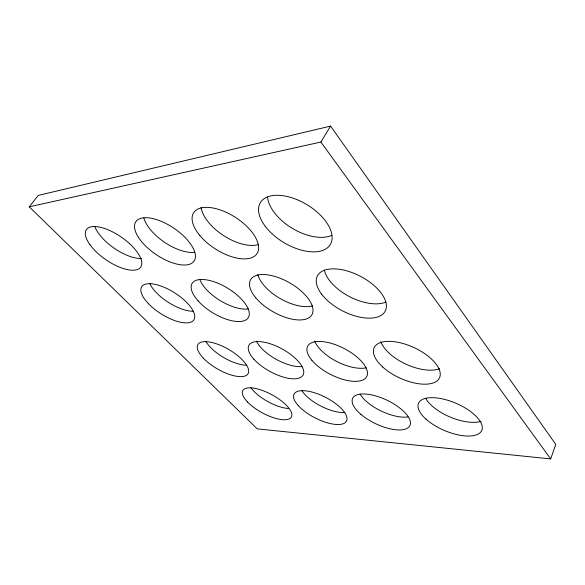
<?xml version="1.0" encoding="UTF-8"?>
<svg xmlns="http://www.w3.org/2000/svg" width="585" height="585" viewBox="0 0 585 585"><rect width="100%" height="100%" fill="white"/><g stroke="black" fill="none" stroke-linecap="round" stroke-linejoin="round"><path stroke-width="0.88" d="M550.675 458.911L555.75 444.351L330.569 126.089L38.237 195.419L29.25 206.812L257.276 428.878L550.675 458.911L320.887 142.045L29.25 206.812M320.887 142.045L330.569 126.089M288.281 408.505A27.473 10.53 28.5 0 1 250.885 387.643M344.901 412.542A29.265 11.839 27.1 0 1 301.692 390.37M407.906 416.966A31.444 13.382 25.3 0 1 360.097 394.115M481.104 421.295A34.113 15.151 23 0 1 450.611 417.251A34.113 15.151 23 0 1 425.697 398.341M439.591 368.74A35.663 17.192 24.5 0 1 406.005 364.192A35.663 17.192 24.5 0 1 380.901 341.742M366.225 367.819A32.914 15.005 27 0 1 336.529 361.362A32.914 15.005 27 0 1 314.65 341.004M302.036 366.583A30.654 13.126 28.8 0 1 256.405 341.121M246.292 365.223A28.797 11.561 30.2 0 1 205.781 341.23M385.932 302.087A37.835 19.905 27.3 0 1 349.435 296.602A37.835 19.905 27.3 0 1 324.346 269.948M312.719 305.867A34.976 17.082 29.7 0 1 280.464 298.716A34.976 17.082 29.7 0 1 257.824 274.606M248.391 308.968A32.614 14.735 31.4 0 1 220.143 300.58A32.614 14.735 31.4 0 1 199.777 279.316M193.196 311.279A30.647 12.826 32.4 0 1 149.731 283.374M331.907 235.338A40.343 22.661 31 0 1 292.602 228.523A40.343 22.661 31 0 1 267.542 197.116M258.628 244.559A37.345 19.13 33 0 1 223.616 235.609A37.345 19.13 33 0 1 201.108 207.28M194.512 252.325A34.837 16.292 34.2 0 1 164.436 242.212A34.837 16.292 34.2 0 1 143.851 217.993M141.76 258.446A32.716 14.033 34.9 0 1 94.96 226.9M247.506 401.983A27.671 10.245 28.5 0 0 290.043 418.472A27.671 10.245 28.5 0 0 263.703 390.955A27.671 10.245 28.5 0 0 247.506 401.983M298.204 405.544A29.491 11.532 27.2 0 0 344.411 423.182A29.491 11.532 27.2 0 0 318.233 394.071A29.491 11.532 27.2 0 0 298.204 405.544M360.857 414.312A31.707 13.045 25.4 0 0 409.537 426.231A31.707 13.045 25.4 0 0 373.442 395.321A31.707 13.045 25.4 0 0 360.857 414.312M426.055 419.189A34.405 14.779 23.2 0 0 480.636 432.198A34.405 14.779 23.2 0 0 443.737 399.197A34.405 14.779 23.2 0 0 426.055 419.189M203.434 358.232A29.016 11.254 30.1 0 0 247.228 374.736A29.016 11.254 30.1 0 0 218.234 344.441A29.016 11.254 30.1 0 0 203.434 358.232M253.846 359.161A30.903 12.79 28.8 0 0 301.575 376.82A30.903 12.79 28.8 0 0 272.573 344.58A30.903 12.79 28.8 0 0 253.846 359.161M311.834 360.221A33.199 14.632 27.1 0 0 364.243 379.226A33.199 14.632 27.1 0 0 335.549 344.74A33.199 14.632 27.1 0 0 311.834 360.221M382.7 366.985A35.992 16.797 24.7 0 0 438.947 378.846A35.992 16.797 24.7 0 0 398.824 342.466A35.992 16.797 24.7 0 0 382.7 366.985M148.444 303.666A30.895 12.497 32.3 0 0 193.708 320.083A30.895 12.497 32.3 0 0 161.204 286.131A30.895 12.497 32.3 0 0 148.444 303.666M198.132 300.924A32.892 14.369 31.3 0 0 247.66 318.503A32.892 14.369 31.3 0 0 214.9 282.08A32.892 14.369 31.3 0 0 198.132 300.924M255.725 297.736A35.297 16.68 29.7 0 0 310.379 316.661A35.297 16.68 29.7 0 0 277.663 277.341A35.297 16.68 29.7 0 0 255.725 297.736M321.567 294.079A38.208 19.466 27.4 0 0 382.319 314.555A38.208 19.466 27.4 0 0 350.108 271.886A38.208 19.466 27.4 0 0 321.567 294.079M89.805 244.493A32.994 13.682 34.6 0 0 138.652 268.961A32.994 13.682 34.6 0 0 112.166 231.682A32.994 13.682 34.6 0 0 89.805 244.493M138.396 237.283A35.151 15.905 34 0 0 191.178 263.586A35.151 15.905 34 0 0 165.401 223.229A35.151 15.905 34 0 0 138.396 237.283M199.851 235.499A37.711 18.705 32.8 0 0 256.618 254.19A37.711 18.705 32.8 0 0 219.602 209.715A37.711 18.705 32.8 0 0 199.851 235.499M265.298 226.358A40.767 22.193 30.9 0 0 328.748 246.577A40.767 22.193 30.9 0 0 291.922 197.796A40.767 22.193 30.9 0 0 265.298 226.358"/></g></svg>
